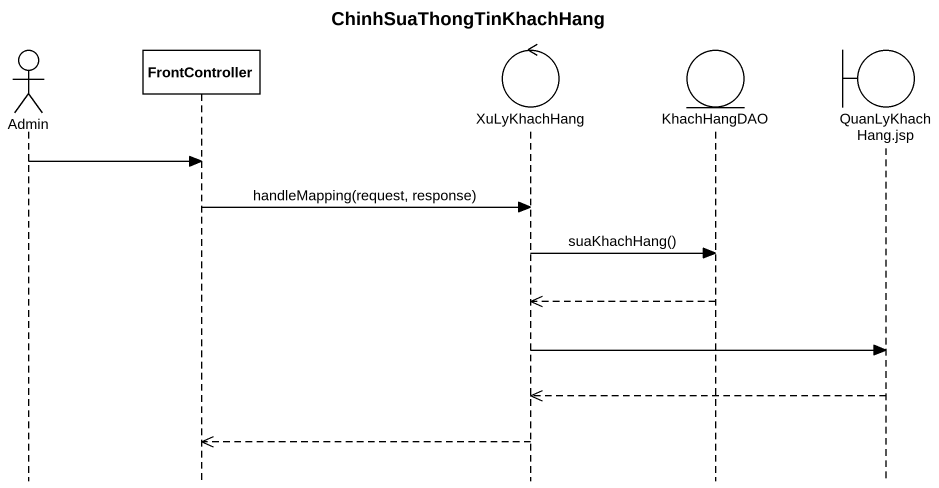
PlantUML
@startuml
title ChinhSuaThongTinKhachHang
hide footbox
actor Admin
participant FrontController
control XuLyKhachHang
entity KhachHangDAO
boundary "QuanLyKhachHang.jsp" as QuanLyKhachHang_jsp

Admin -> FrontController
FrontController -> XuLyKhachHang : handleMapping(request, response)
XuLyKhachHang -> KhachHangDAO : suaKhachHang()
KhachHangDAO -->> XuLyKhachHang
XuLyKhachHang -> QuanLyKhachHang_jsp
QuanLyKhachHang_jsp -->> XuLyKhachHang
XuLyKhachHang -->> FrontController
@enduml
